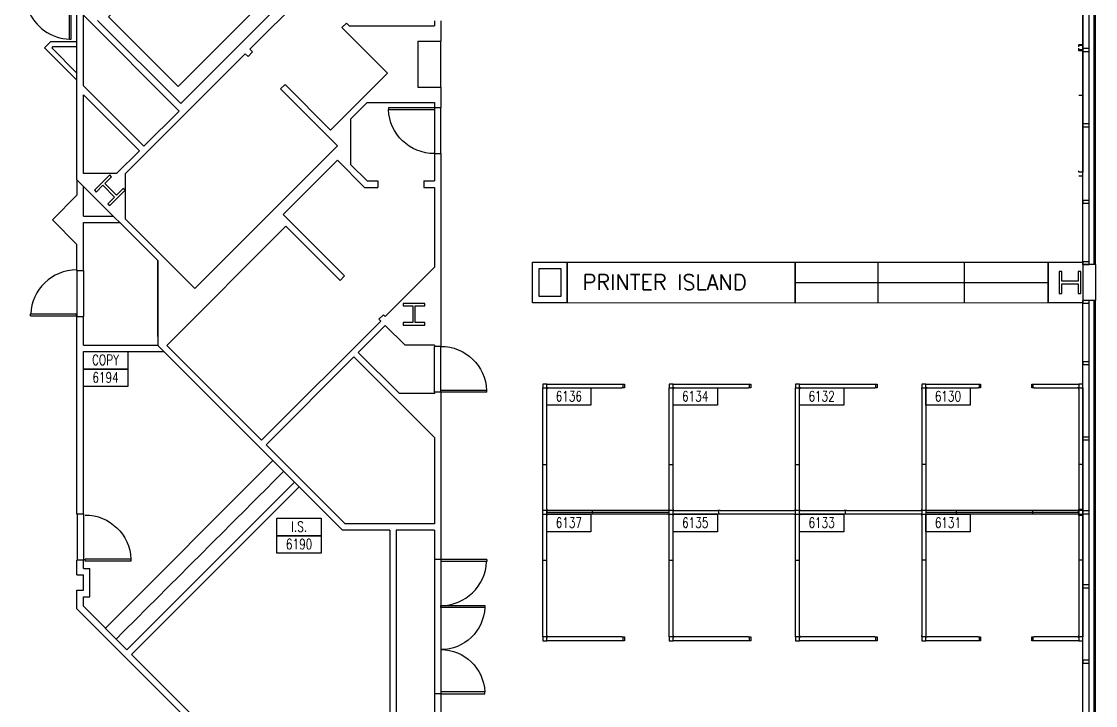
# Model space of a CAD drawing. Header units: millimetres. Extents: x 1760 to 4349, y 598 to 3139.
# Drawn here: x 3460 to 4301, y 1727 to 2263 of the extents above; entities that cross this region are included whole.
import ezdxf
from ezdxf.enums import TextEntityAlignment as Align

# ---------------------------------------------------------------- set-up
doc = ezdxf.new("R2010")
doc.units = ezdxf.units.MM
doc.linetypes.add('HIDDEN', pattern=[0.375, 0.25, -0.125])
for name, color, linetype in [('E-B-CORE', 8, 'Continuous'), ('E-B-ELEV', 8, 'Continuous'), ('E-B-FURR', 6, 'Continuous'), ('E-B-GLAZ', 8, 'Continuous'), ('E-B-MULL', 8, 'Continuous'), ('E-B-SHEL', 2, 'Continuous'), ('E-C-HEAD', 5, 'Continuous'), ('E-F-CASE', 4, 'Continuous'), ('E-F-DOOR', 3, 'Continuous'), ('E-S-COLM', 8, 'Continuous'), ('FILE_CABINETS', 1, 'Continuous'), ('IDOORE', 2, 'Continuous'), ('PANELS_201', 6, 'Continuous'), ('PRINTER_ISLAND', 7, 'Continuous'), ('RMNUM', 40, 'Continuous')]:
    doc.layers.add(name, color=color, linetype=linetype)
doc.styles.add('ARCHITXT', font='simplex.shx')
doc.styles.add('ROMANS', font='romans', dxfattribs={"width": 0.75, "height": 8})

# ---------------------------------------------------------------- blocks, each defined once
blk = doc.blocks.new('DOOR')
for p, q in [((23.430248, -26.001126), (23.430248, -62.225809)), ((25.177282, -26.001126), (23.430248, -26.001126)), ((25.177282, -62.225809), (25.177282, -26.001126)), ((23.902282, -62.225809), (25.177282, -62.225809))]:
    blk.add_line(p, q)
blk.add_arc((25.177282, -26.001126), 36.224684, 135, 267.984193)
blk = doc.blocks.new('DR-36')
for p, q in [((0, 36), (0, 0)), ((0, 36), (1.5, 36)), ((1.5, 36), (1.5, 0)), ((0, 0), (1.5, 0))]:
    blk.add_line(p, q)
blk.add_arc((0, 0), 36, 0, 87.61406)
blk = doc.blocks.new('DR-69P')
for points in [[(1.5, 0), (0, 0), (0, 34.5), (1.5, 34.5)], [(67.5, 0), (69, 0), (69, 34.5), (67.5, 34.5)]]:
    blk.add_lwpolyline(points, close=True)
for centre, start, end in [((0, 0), 0, 87.51045), ((69, 0), 92.48955, 180)]:
    blk.add_arc(centre, 34.5, start, end)
blk = doc.blocks.new('RMNUM')
at = {"layer": 'RMNUM'}
blk.add_lwpolyline([(-16.33354, 6.674702), (18.388073, 6.674702), (18.388073, -6.982766), (-16.33354, -6.982766), (-16.33354, 6.674702)], dxfattribs=at)
at = {"layer": 'RMNUM', "style": 'ROMANS', "width": 0.75}
blk.add_attdef('NUMBER', text='', height=8, dxfattribs=at).set_placement((1.027267, 0.114097), align=Align.MIDDLE_CENTER)

msp = doc.modelspace()

# ---------------------------------------------------------------- linework, layer by layer
at = {"layer": 'E-B-CORE'}
for p, q in [((3584.68, 2198.81), (3734.35, 2348.48)), ((3503.42, 2222.75), (3503.42, 2280.85)), ((3638.83, 2241.41), (3683.38, 2285.96)), ((3508.42, 2212.84), (3508.42, 2267.99)), ((3583.39, 2193.02), (3508.42, 2267.99)), ((3584.68, 2198.81), (3519.62, 2263.86)), ((3783.42, 2263.68), (3783.42, 2259.68)), ((3788.42, 2263.68), (3788.42, 2247.68)), ((3710.95, 2258.38), (3714.49, 2261.92)), ((3746.64, 2222.69), (3710.95, 2258.38)), ((3716.73, 2259.68), (3714.49, 2261.92)), ((3716.73, 2259.68), (3783.42, 2259.68)), ((3482.91, 2247.5), (3477.96, 2242.55)), ((3482.91, 2247.5), (3503.42, 2247.5)), ((3770.42, 2247.68), (3770.42, 2211.68)), ((3770.42, 2247.68), (3788.42, 2247.68)), ((3503.42, 2217.09), (3477.96, 2242.55)), ((3503.42, 2217.09), (3477.96, 2242.55)), ((3484.57, 2243.5), (3483.62, 2242.55)), ((3503.42, 2222.75), (3483.62, 2242.55)), ((3484.57, 2243.5), (3503.42, 2243.5)), ((3503.42, 2139.23), (3503.42, 2238.45)), ((3637.41, 2235.75), (3640.95, 2239.29)), ((3640.95, 2239.29), (3638.83, 2241.41)), ((3541.49, 2144.07), (3635.29, 2237.87)), ((3637.41, 2235.75), (3635.29, 2237.87)), ((3746.64, 2222.69), (3702.1, 2178.14)), ((3503.42, 2210.18), (3503.42, 2217.09)), ((3662.87, 2210.3), (3666.41, 2213.83)), ((3702.1, 2178.14), (3666.41, 2213.83)), ((3555.81, 2165.44), (3508.42, 2212.84)), ((3552.28, 2161.91), (3508.42, 2205.77)), ((3508.42, 2144.07), (3508.42, 2205.77)), ((3707.42, 2165.75), (3662.87, 2210.3)), ((3770.42, 2211.68), (3788.42, 2211.68)), ((3788.42, 2211.68), (3788.42, 2195.68)), ((3503.42, 2139.23), (3503.42, 2203.11)), ((3730.7, 2199.68), (3717.97, 2186.95)), ((3730.7, 2199.68), (3783.42, 2199.68)), ((3783.42, 2199.68), (3783.42, 2195.68)), ((3555.81, 2165.44), (3583.39, 2193.02)), ((3783.42, 2195.68), (3788.42, 2195.68)), ((3717.97, 2150.95), (3717.97, 2186.95)), ((3595.69, 2054.03), (3707.42, 2165.75)), ((3534.44, 2144.07), (3552.28, 2161.91)), ((3664.99, 2112.01), (3707.42, 2154.43)), ((3728.63, 2133.22), (3707.42, 2154.43)), ((3783.42, 2159.68), (3788.42, 2159.68)), ((3783.42, 2159.68), (3783.42, 2138.22)), ((3788.42, 2159.68), (3788.42, 2008.73)), ((3730.7, 2138.22), (3717.97, 2150.95)), ((3566.7, 2075.95), (3503.42, 2139.23)), ((3534.44, 2144.07), (3508.42, 2144.07)), ((3541.49, 2108.23), (3541.49, 2144.07)), ((3730.7, 2138.22), (3739.06, 2138.22)), ((3739.06, 2138.22), (3739.06, 2133.22)), ((3775.06, 2138.22), (3775.06, 2133.22)), ((3775.06, 2138.22), (3783.42, 2138.22)), ((3728.63, 2133.22), (3739.06, 2133.22)), ((3775.06, 2133.22), (3783.42, 2133.22)), ((3783.42, 2133.22), (3783.42, 2070.63)), ((3595.69, 2054.03), (3541.49, 2108.23)), ((3713.07, 2063.93), (3664.99, 2112.01)), ((3573.77, 2009.48), (3667.11, 2102.82)), ((3709.54, 2060.39), (3667.11, 2102.82)), ((3566.7, 2016.55), (3566.7, 2075.95)), ((3566.7, 2075.95), (3566.7, 2009.48)), ((3744.89, 2032.11), (3783.42, 2070.63)), ((3709.54, 2060.39), (3713.07, 2063.93)), ((3648.02, 1935.23), (3741.36, 2028.57)), ((3739.94, 2029.98), (3743.48, 2033.52)), ((3741.36, 2028.57), (3739.94, 2029.98)), ((3744.89, 2032.11), (3743.48, 2033.52)), ((3723.79, 2003.93), (3745, 2025.14)), ((3745, 2025.14), (3760.42, 2009.73)), ((3711.45, 1864.73), (3566.7, 2009.48)), ((3648.02, 1935.23), (3573.77, 2009.48)), ((3723.79, 2003.93), (3755.99, 1971.73)), ((3783.42, 2009.73), (3760.42, 2009.73)), ((3783.42, 2009.73), (3783.42, 2008.73)), ((3788.42, 2008.73), (3783.42, 2008.73)), ((3651.56, 1931.7), (3720.26, 2000.4)), ((3720.26, 2000.4), (3783.42, 1937.23)), ((3783.42, 1971.73), (3755.99, 1971.73)), ((3783.42, 1972.73), (3783.42, 1971.73)), ((3788.42, 1972.73), (3783.42, 1972.73)), ((3788.42, 1972.73), (3788.42, 1841.73)), ((3783.42, 1937.23), (3783.42, 1869.73)), ((3713.52, 1869.73), (3651.56, 1931.7)), ((3783.42, 1869.73), (3713.52, 1869.73)), ((3748.42, 1864.73), (3711.45, 1864.73)), ((3748.42, 1864.73), (3748.42, 1708.73)), ((3753.42, 1864.73), (3753.42, 1713.73)), ((3783.42, 1864.73), (3753.42, 1864.73)), ((3783.42, 1864.73), (3783.42, 1841.73)), ((3788.42, 1841.73), (3783.42, 1841.73)), ((3783.42, 1736.73), (3783.42, 1713.73)), ((3788.42, 1736.73), (3783.42, 1736.73)), ((3788.42, 1736.73), (3788.42, 1708.73))]:
    msp.add_line(p, q, dxfattribs=at)
at = {"layer": 'E-B-ELEV'}
msp.add_lwpolyline([(3582.67, 2212.12), (3642.07, 2271.52), (3587.5, 2326.09), (3528.11, 2266.69)], close=True, dxfattribs=at)
at = {"layer": 'E-B-FURR'}
for p, q in [((4291.42, 2072.73), (4291.42, 2408.73)), ((3503.42, 2139.23), (3503.42, 2127.11)), ((3508.42, 2110.65), (3508.42, 2134.23)), ((3484.17, 2107.86), (3503.42, 2127.11)), ((3503.42, 2088.62), (3484.17, 2107.86)), ((3508.42, 2110.65), (3532, 2110.65)), ((3508.42, 2068.11), (3508.42, 2105.65)), ((3508.42, 2105.65), (3537, 2105.65)), ((3503.42, 2068.11), (3503.42, 2088.62)), ((3503.12, 2068.11), (3508.42, 2068.11)), ((4291.42, 1712.73), (4291.42, 2044.73)), ((3503.12, 2032.11), (3508.42, 2032.11)), ((3503.42, 1877.34), (3503.42, 2032.11)), ((3508.42, 2009.65), (3508.42, 2032.11)), ((3508.42, 2009.65), (3567.01, 2009.65)), ((3508.42, 1877.34), (3508.42, 2004.65)), ((3508.42, 2004.65), (3571.54, 2004.65)), ((3542.59, 1771.04), (3673.86, 1902.32)), ((3546.12, 1767.51), (3677.4, 1898.78)), ((3508.63, 1877.34), (3503.42, 1877.34)), ((3503.42, 1829.7), (3503.42, 1841.34)), ((3508.63, 1841.34), (3503.42, 1841.34)), ((3508.42, 1834.7), (3508.42, 1841.34)), ((3508.42, 1834.7), (3513.42, 1834.7)), ((3513.42, 1812.7), (3513.42, 1834.7)), ((3503.3, 1829.7), (3508.42, 1829.7)), ((3508.42, 1817.7), (3508.42, 1829.7)), ((3503.3, 1817.7), (3508.42, 1817.7)), ((3503.42, 1803.15), (3503.42, 1817.7)), ((3508.42, 1805.22), (3508.42, 1812.7)), ((3508.42, 1812.7), (3513.42, 1812.7)), ((3645.83, 1660.73), (3503.42, 1803.14)), ((3542.59, 1771.04), (3508.42, 1805.21)), ((3647.9, 1665.73), (3546.12, 1767.51))]:
    msp.add_line(p, q, dxfattribs=at)
for points in [[(3887.42, 2074.73), (3887.42, 2042.73), (3860.42, 2042.73), (3860.42, 2074.73)], [(4291.42, 2074.73), (4291.42, 2042.73), (4264.42, 2042.73), (4264.42, 2074.73)], [(3882.42, 2069.73), (3882.42, 2047.73), (3865.42, 2047.73), (3865.42, 2069.73)]]:
    msp.add_lwpolyline(points, close=True, dxfattribs=at)
at = {"layer": 'E-B-GLAZ'}
for p, q in [((4296.42, 2072.73), (4296.42, 2408.73)), ((4300.42, 2072.73), (4300.42, 2408.73)), ((4301.42, 2072.73), (4301.42, 2408.73)), ((4296.42, 1712.73), (4296.42, 2044.73)), ((4300.42, 1712.73), (4300.42, 2044.73)), ((4301.42, 1712.73), (4301.42, 2044.73))]:
    msp.add_line(p, q, dxfattribs=at)
at = {"layer": 'E-B-MULL'}
for points in [[(4296.42, 2241.86), (4291.42, 2241.86), (4291.42, 2239.61), (4296.42, 2239.61)], [(4296.42, 2182.98), (4291.42, 2182.98), (4291.42, 2180.73), (4296.42, 2180.73)], [(4296.42, 2122.98), (4291.42, 2122.98), (4291.42, 2120.73), (4296.42, 2120.73)], [(4296.42, 2074.98), (4291.42, 2074.98), (4291.42, 2072.73), (4296.42, 2072.73)], [(4296.42, 2044.73), (4291.42, 2044.73), (4291.42, 2042.48), (4296.42, 2042.48)], [(4296.42, 1996.73), (4291.42, 1996.73), (4291.42, 1994.48), (4296.42, 1994.48)], [(4296.42, 1937.73), (4291.42, 1937.73), (4291.42, 1935.48), (4296.42, 1935.48)], [(4296.42, 1879.86), (4291.42, 1879.86), (4291.42, 1877.61), (4296.42, 1877.61)], [(4296.42, 1821.98), (4291.42, 1821.98), (4291.42, 1819.73), (4296.42, 1819.73)], [(4296.42, 1762.98), (4291.42, 1762.98), (4291.42, 1760.73), (4296.42, 1760.73)]]:
    msp.add_lwpolyline(points, close=True, dxfattribs=at)
at = {"layer": 'E-B-SHEL'}
for p, q in [((4301.42, 2072.73), (4291.42, 2072.73)), ((4291.42, 2072.73), (4291.42, 2044.73)), ((4301.42, 2072.73), (4301.42, 2044.73)), ((4301.42, 2044.73), (4291.42, 2044.73))]:
    msp.add_line(p, q, dxfattribs=at)
at = {"layer": 'E-C-HEAD'}
for p, q in [((3788.42, 2211.68), (3788.42, 2247.68)), ((3783.42, 2195.68), (3783.42, 2159.68)), ((3788.42, 2159.68), (3788.42, 2195.68)), ((3503.41, 2068.11), (3503.42, 2032.11)), ((3508.41, 2068.11), (3508.42, 2032.11)), ((3783.42, 1972.73), (3783.42, 2008.73)), ((3788.42, 1972.73), (3788.42, 2008.73)), ((3503.47, 1877.54), (3503.49, 1841.54)), ((3508.47, 1877.54), (3508.49, 1841.54)), ((3783.42, 1841.73), (3783.42, 1736.73)), ((3788.42, 1841.73), (3788.42, 1736.73))]:
    msp.add_line(p, q, dxfattribs=at)
at = {"layer": 'E-F-CASE'}
msp.add_line((3525.68, 1788.08), (3656.89, 1919.29), dxfattribs=at)
at = {"layer": 'E-F-CASE', "linetype": 'HIDDEN'}
msp.add_line((3534.17, 1779.6), (3665.38, 1910.8), dxfattribs=at)
at = {"layer": 'E-S-COLM'}
for points in [[(3527.63, 2120.36), (3529.04, 2118.95), (3541.06, 2130.97), (3539.65, 2132.38), (3534.35, 2127.08), (3525.15, 2136.27), (3530.46, 2141.58), (3529.04, 2142.99), (3517.02, 2130.97), (3518.44, 2129.56), (3523.74, 2134.86), (3532.93, 2125.67)], [(4287.92, 2050.23), (4289.92, 2050.23), (4289.92, 2067.23), (4287.92, 2067.23), (4287.92, 2059.73), (4274.92, 2059.73), (4274.92, 2067.23), (4272.92, 2067.23), (4272.92, 2050.23), (4274.92, 2050.23), (4274.92, 2057.73), (4287.92, 2057.73)], [(3775.97, 2040.39), (3775.97, 2042.39), (3758.97, 2042.39), (3758.97, 2040.39), (3766.47, 2040.39), (3766.47, 2027.39), (3758.97, 2027.39), (3758.97, 2025.39), (3775.97, 2025.39), (3775.97, 2027.39), (3768.47, 2027.39), (3768.47, 2040.39)]]:
    msp.add_lwpolyline(points, close=True, dxfattribs=at)
at = {"layer": 'FILE_CABINETS'}
for p, q in [((4130.9, 2074.51), (4130.94, 2042.56)), ((4198.48, 2074.73), (4198.52, 2042.65)), ((4066.1, 2058.61), (4264.42, 2058.73))]:
    msp.add_line(p, q, dxfattribs=at)
msp.add_lwpolyline([(4066.1, 2074.73), (4264.42, 2074.73), (4264.42, 2042.73), (4066.1, 2042.48)], close=True, dxfattribs=at)
at = {"layer": 'PANELS_201', "linetype": 'Continuous'}
for p, q in [((4291.42, 2244.23), (4288.42, 2244.23)), ((4288.42, 2241.23), (4291.42, 2241.23)), ((4291.42, 2205.23), (4288.42, 2205.23)), ((4291.42, 2206.23), (4291.42, 2204.23)), ((4288.42, 1917.23), (4288.42, 1915.23)), ((4291.42, 1916.23), (4288.42, 1916.23)), ((4291.42, 1917.23), (4291.42, 1915.23)), ((3971.42, 1880.23), (4005.42, 1880.23)), ((4005.42, 1877.23), (3971.42, 1877.23)), ((4007.42, 1880.23), (4065.42, 1880.23)), ((4065.42, 1877.23), (4007.42, 1877.23)), ((4070.42, 1880.23), (4104.42, 1880.23)), ((4104.42, 1877.23), (4070.42, 1877.23)), ((4106.42, 1880.23), (4164.42, 1880.23)), ((4164.42, 1877.23), (4106.42, 1877.23)), ((4291.42, 1880.23), (4288.42, 1880.23)), ((4288.42, 1877.23), (4291.42, 1877.23)), ((4288.42, 1842.23), (4288.42, 1840.23)), ((4291.42, 1841.23), (4288.42, 1841.23)), ((4291.42, 1842.23), (4291.42, 1840.23))]:
    msp.add_line(p, q, dxfattribs=at)
for points in [[(4291.42, 2279.23), (4291.42, 2245.23)], [(4291.42, 2245.23), (4291.42, 2244.23), (4288.42, 2244.23), (4288.42, 2245.23)], [(4288.42, 2243.23), (4288.42, 2244.23), (4288.42, 2245.23), (4291.42, 2245.23), (4291.42, 2243.23)], [(4291.42, 2242.23), (4291.42, 2241.23), (4291.42, 2240.23), (4288.42, 2240.23), (4288.42, 2242.23)], [(4288.42, 2240.23), (4288.42, 2241.23), (4291.42, 2241.23), (4291.42, 2240.23)], [(4291.42, 2244.23), (4291.42, 2241.23)], [(4291.42, 2240.23), (4291.42, 2206.23)], [(4291.42, 2204.23), (4291.42, 2146.23)], [(4291.42, 2146.23), (4291.42, 2145.23), (4288.42, 2145.23), (4288.42, 2146.23)], [(4288.42, 2142.23), (4291.42, 2142.23), (4291.42, 2145.23)], [(3871.42, 1979.23), (3868.42, 1979.23), (3868.42, 1976.23)], [(3872.42, 1976.23), (3871.42, 1976.23), (3871.42, 1979.23), (3872.42, 1979.23)], [(3872.42, 1979.23), (3930.42, 1979.23)], [(3930.42, 1979.23), (3931.42, 1979.23), (3932.42, 1979.23), (3932.42, 1976.23), (3930.42, 1976.23)], [(3931.42, 1976.23), (3931.42, 1979.23)], [(3970.42, 1979.23), (3967.42, 1979.23), (3967.42, 1976.23)], [(3971.42, 1976.23), (3970.42, 1976.23), (3970.42, 1979.23), (3971.42, 1979.23)], [(3971.42, 1979.23), (4029.42, 1979.23)], [(4029.42, 1979.23), (4030.42, 1979.23), (4031.42, 1979.23), (4031.42, 1976.23), (4029.42, 1976.23)], [(4030.42, 1976.23), (4030.42, 1979.23)], [(4069.42, 1979.23), (4066.42, 1979.23), (4066.42, 1976.23)], [(4070.42, 1976.23), (4069.42, 1976.23), (4069.42, 1979.23), (4070.42, 1979.23)], [(4070.42, 1979.23), (4128.42, 1979.23)], [(4128.42, 1979.23), (4129.42, 1979.23), (4130.42, 1979.23), (4130.42, 1976.23), (4128.42, 1976.23)], [(4129.42, 1976.23), (4129.42, 1979.23)], [(4168.42, 1979.23), (4165.42, 1979.23), (4165.42, 1976.23)], [(4169.42, 1976.23), (4168.42, 1976.23), (4168.42, 1979.23), (4169.42, 1979.23)], [(4169.42, 1979.23), (4209.42, 1979.23)], [(4209.42, 1979.23), (4210.42, 1979.23), (4211.42, 1979.23), (4211.42, 1976.23), (4209.42, 1976.23)], [(4210.42, 1976.23), (4210.42, 1979.23)], [(4253.42, 1976.23), (4252.42, 1976.23), (4251.42, 1976.23), (4251.42, 1979.23), (4253.42, 1979.23)], [(4252.42, 1979.23), (4252.42, 1976.23)], [(4253.42, 1979.23), (4287.42, 1979.23)], [(4287.42, 1979.23), (4288.42, 1979.23), (4288.42, 1976.23), (4287.42, 1976.23)], [(4291.42, 1976.23), (4291.42, 1979.23), (4288.42, 1979.23)], [(3868.42, 1975.23), (3868.42, 1976.23), (3871.42, 1976.23), (3871.42, 1975.23)], [(3868.42, 1917.23), (3868.42, 1975.23)], [(3871.42, 1917.23), (3871.42, 1975.23)], [(3872.42, 1976.23), (3930.42, 1976.23)], [(3967.42, 1975.23), (3967.42, 1976.23), (3970.42, 1976.23), (3970.42, 1975.23)], [(3967.42, 1917.23), (3967.42, 1975.23)], [(3970.42, 1917.23), (3970.42, 1975.23)], [(3971.42, 1976.23), (4029.42, 1976.23)], [(4066.42, 1975.23), (4066.42, 1976.23), (4069.42, 1976.23), (4069.42, 1975.23)], [(4066.42, 1917.23), (4066.42, 1975.23)], [(4069.42, 1917.23), (4069.42, 1975.23)], [(4070.42, 1976.23), (4128.42, 1976.23)], [(4165.42, 1975.23), (4165.42, 1976.23), (4168.42, 1976.23), (4168.42, 1975.23)], [(4165.42, 1975.23), (4165.42, 1917.23)], [(4168.42, 1975.23), (4168.42, 1917.23)], [(4169.42, 1976.23), (4209.42, 1976.23)], [(4253.42, 1976.23), (4287.42, 1976.23)], [(4288.42, 1975.23), (4288.42, 1976.23), (4291.42, 1976.23), (4291.42, 1975.23)], [(4288.42, 1975.23), (4288.42, 1917.23)], [(4291.42, 1975.23), (4291.42, 1917.23)], [(3868.42, 1915.23), (3868.42, 1917.23)], [(3868.42, 1916.23), (3871.42, 1916.23)], [(3868.42, 1881.23), (3868.42, 1915.23)], [(3871.42, 1915.23), (3871.42, 1917.23)], [(3871.42, 1881.23), (3871.42, 1915.23)], [(3967.42, 1915.23), (3967.42, 1917.23)], [(3967.42, 1916.23), (3970.42, 1916.23)], [(3967.42, 1881.23), (3967.42, 1915.23)], [(3970.42, 1915.23), (3970.42, 1917.23)], [(3970.42, 1881.23), (3970.42, 1915.23)], [(4066.42, 1915.23), (4066.42, 1917.23)], [(4066.42, 1916.23), (4069.42, 1916.23)], [(4066.42, 1881.23), (4066.42, 1915.23)], [(4069.42, 1915.23), (4069.42, 1917.23)], [(4069.42, 1881.23), (4069.42, 1915.23)], [(4165.42, 1917.23), (4165.42, 1915.23)], [(4168.42, 1916.23), (4165.42, 1916.23)], [(4165.42, 1915.23), (4165.42, 1881.23)], [(4168.42, 1917.23), (4168.42, 1915.23)], [(4168.42, 1915.23), (4168.42, 1881.23)], [(4288.42, 1915.23), (4288.42, 1881.23)], [(4291.42, 1915.23), (4291.42, 1881.23)], [(3871.42, 1881.23), (3871.42, 1880.23), (3868.42, 1880.23), (3868.42, 1881.23)], [(3868.42, 1877.23), (3868.42, 1880.23)], [(3868.42, 1876.23), (3868.42, 1877.23), (3871.42, 1877.23), (3871.42, 1876.23)], [(3872.42, 1877.23), (3871.42, 1877.23), (3871.42, 1880.23), (3872.42, 1880.23)], [(3907.42, 1878.73), (3871.42, 1878.73)], [(3906.42, 1880.23), (3872.42, 1880.23)], [(3906.42, 1877.23), (3872.42, 1877.23)], [(3908.42, 1880.23), (3906.42, 1880.23)], [(3908.42, 1877.23), (3906.42, 1877.23)], [(3907.42, 1877.23), (3907.42, 1880.23)], [(3967.42, 1878.73), (3907.42, 1878.73)], [(3966.42, 1880.23), (3908.42, 1880.23)], [(3966.42, 1877.23), (3908.42, 1877.23)], [(3966.42, 1877.23), (3967.42, 1877.23), (3967.42, 1880.23), (3966.42, 1880.23)], [(3970.42, 1881.23), (3970.42, 1880.23), (3967.42, 1880.23), (3967.42, 1881.23)], [(3967.42, 1876.23), (3967.42, 1877.23), (3970.42, 1877.23), (3970.42, 1876.23)], [(3971.42, 1877.23), (3970.42, 1877.23), (3970.42, 1880.23), (3971.42, 1880.23)], [(4007.42, 1880.23), (4005.42, 1880.23)], [(4007.42, 1877.23), (4005.42, 1877.23)], [(4006.42, 1877.23), (4006.42, 1880.23)], [(4065.42, 1877.23), (4066.42, 1877.23), (4066.42, 1880.23), (4065.42, 1880.23)], [(4069.42, 1881.23), (4069.42, 1880.23), (4066.42, 1880.23), (4066.42, 1881.23)], [(4066.42, 1876.23), (4066.42, 1877.23), (4069.42, 1877.23), (4069.42, 1876.23)], [(4070.42, 1877.23), (4069.42, 1877.23), (4069.42, 1880.23), (4070.42, 1880.23)], [(4106.42, 1880.23), (4104.42, 1880.23)], [(4106.42, 1877.23), (4104.42, 1877.23)], [(4105.42, 1877.23), (4105.42, 1880.23)], [(4164.42, 1880.23), (4165.42, 1880.23), (4165.42, 1877.23), (4164.42, 1877.23)], [(4168.42, 1881.23), (4168.42, 1880.23), (4165.42, 1880.23), (4165.42, 1881.23)], [(4165.42, 1876.23), (4165.42, 1877.23), (4168.42, 1877.23), (4168.42, 1876.23)], [(4169.42, 1880.23), (4168.42, 1880.23), (4168.42, 1877.23), (4169.42, 1877.23)], [(4192.42, 1878.73), (4168.42, 1878.73)], [(4191.42, 1880.23), (4169.42, 1880.23)], [(4191.42, 1877.23), (4169.42, 1877.23)], [(4193.42, 1880.23), (4191.42, 1880.23)], [(4193.42, 1877.23), (4191.42, 1877.23)], [(4192.42, 1877.23), (4192.42, 1880.23)], [(4252.42, 1878.73), (4192.42, 1878.73)], [(4251.42, 1880.23), (4193.42, 1880.23)], [(4251.42, 1877.23), (4193.42, 1877.23)], [(4253.42, 1880.23), (4251.42, 1880.23)], [(4253.42, 1877.23), (4251.42, 1877.23)], [(4252.42, 1877.23), (4252.42, 1880.23)], [(4288.42, 1878.73), (4252.42, 1878.73)], [(4287.42, 1880.23), (4253.42, 1880.23)], [(4287.42, 1877.23), (4253.42, 1877.23)], [(4287.42, 1880.23), (4288.42, 1880.23), (4288.42, 1877.23), (4287.42, 1877.23)], [(4288.42, 1879.23), (4288.42, 1880.23), (4288.42, 1881.23), (4291.42, 1881.23), (4291.42, 1879.23)], [(4291.42, 1881.23), (4291.42, 1880.23), (4288.42, 1880.23), (4288.42, 1881.23)], [(4291.42, 1878.23), (4291.42, 1877.23), (4291.42, 1876.23), (4288.42, 1876.23), (4288.42, 1878.23)], [(4288.42, 1876.23), (4288.42, 1877.23), (4291.42, 1877.23), (4291.42, 1876.23)], [(4291.42, 1880.23), (4291.42, 1877.23)], [(3868.42, 1842.23), (3868.42, 1876.23)], [(3871.42, 1842.23), (3871.42, 1876.23)], [(3967.42, 1842.23), (3967.42, 1876.23)], [(3970.42, 1842.23), (3970.42, 1876.23)], [(4066.42, 1842.23), (4066.42, 1876.23)], [(4069.42, 1842.23), (4069.42, 1876.23)], [(4165.42, 1876.23), (4165.42, 1842.23)], [(4168.42, 1876.23), (4168.42, 1842.23)], [(4288.42, 1876.23), (4288.42, 1842.23)], [(4291.42, 1876.23), (4291.42, 1842.23)], [(3868.42, 1840.23), (3868.42, 1842.23)], [(3868.42, 1841.23), (3871.42, 1841.23)], [(3868.42, 1782.23), (3868.42, 1840.23)], [(3871.42, 1840.23), (3871.42, 1842.23)], [(3871.42, 1782.23), (3871.42, 1840.23)], [(3967.42, 1840.23), (3967.42, 1842.23)], [(3967.42, 1841.23), (3970.42, 1841.23)], [(3967.42, 1782.23), (3967.42, 1840.23)], [(3970.42, 1840.23), (3970.42, 1842.23)], [(3970.42, 1782.23), (3970.42, 1840.23)], [(4066.42, 1840.23), (4066.42, 1842.23)], [(4066.42, 1841.23), (4069.42, 1841.23)], [(4066.42, 1782.23), (4066.42, 1840.23)], [(4069.42, 1840.23), (4069.42, 1842.23)], [(4069.42, 1782.23), (4069.42, 1840.23)], [(4165.42, 1842.23), (4165.42, 1840.23)], [(4168.42, 1841.23), (4165.42, 1841.23)], [(4165.42, 1840.23), (4165.42, 1782.23)], [(4168.42, 1842.23), (4168.42, 1840.23)], [(4168.42, 1840.23), (4168.42, 1782.23)], [(4288.42, 1840.23), (4288.42, 1782.23)], [(4291.42, 1840.23), (4291.42, 1782.23)], [(3871.42, 1782.23), (3871.42, 1781.23), (3868.42, 1781.23), (3868.42, 1782.23)], [(3868.42, 1781.23), (3868.42, 1778.23), (3871.42, 1778.23)], [(3872.42, 1778.23), (3871.42, 1778.23), (3871.42, 1781.23), (3872.42, 1781.23)], [(3930.42, 1781.23), (3872.42, 1781.23)], [(3930.42, 1778.23), (3872.42, 1778.23)], [(3930.42, 1781.23), (3931.42, 1781.23), (3932.42, 1781.23), (3932.42, 1778.23), (3930.42, 1778.23)], [(3931.42, 1778.23), (3931.42, 1781.23)], [(3970.42, 1782.23), (3970.42, 1781.23), (3967.42, 1781.23), (3967.42, 1782.23)], [(3967.42, 1781.23), (3967.42, 1778.23), (3970.42, 1778.23)], [(3971.42, 1778.23), (3970.42, 1778.23), (3970.42, 1781.23), (3971.42, 1781.23)], [(4029.42, 1781.23), (3971.42, 1781.23)], [(4029.42, 1778.23), (3971.42, 1778.23)], [(4029.42, 1781.23), (4030.42, 1781.23), (4031.42, 1781.23), (4031.42, 1778.23), (4029.42, 1778.23)], [(4030.42, 1778.23), (4030.42, 1781.23)], [(4069.42, 1782.23), (4069.42, 1781.23), (4066.42, 1781.23), (4066.42, 1782.23)], [(4066.42, 1781.23), (4066.42, 1778.23), (4069.42, 1778.23)], [(4070.42, 1778.23), (4069.42, 1778.23), (4069.42, 1781.23), (4070.42, 1781.23)], [(4128.42, 1781.23), (4070.42, 1781.23)], [(4128.42, 1778.23), (4070.42, 1778.23)], [(4128.42, 1781.23), (4129.42, 1781.23), (4130.42, 1781.23), (4130.42, 1778.23), (4128.42, 1778.23)], [(4129.42, 1778.23), (4129.42, 1781.23)], [(4168.42, 1782.23), (4168.42, 1781.23), (4165.42, 1781.23), (4165.42, 1782.23)], [(4165.42, 1781.23), (4165.42, 1778.23), (4168.42, 1778.23)], [(4169.42, 1778.23), (4168.42, 1778.23), (4168.42, 1781.23), (4169.42, 1781.23)], [(4209.42, 1781.23), (4169.42, 1781.23)], [(4209.42, 1778.23), (4169.42, 1778.23)], [(4209.42, 1781.23), (4210.42, 1781.23), (4211.42, 1781.23), (4211.42, 1778.23), (4209.42, 1778.23)], [(4210.42, 1778.23), (4210.42, 1781.23)], [(4253.42, 1778.23), (4252.42, 1778.23), (4251.42, 1778.23), (4251.42, 1781.23), (4253.42, 1781.23)], [(4252.42, 1781.23), (4252.42, 1778.23)], [(4287.42, 1781.23), (4253.42, 1781.23)], [(4287.42, 1778.23), (4253.42, 1778.23)], [(4287.42, 1781.23), (4288.42, 1781.23), (4288.42, 1778.23), (4287.42, 1778.23)], [(4291.42, 1782.23), (4291.42, 1781.23), (4288.42, 1781.23), (4288.42, 1782.23)], [(4288.42, 1778.23), (4291.42, 1778.23), (4291.42, 1781.23)]]:
    msp.add_lwpolyline(points, dxfattribs=at)
at = {"layer": 'PRINTER_ISLAND'}
msp.add_lwpolyline([(3887.42, 2074.73), (4066.1, 2074.73), (4066.1, 2042.48), (3887.42, 2042.73)], close=True, dxfattribs=at)

# ---------------------------------------------------------------- block references
for p, values in [((3524.75, 1997.97), {'NUMBER': 'COPY'}), ((3524.75, 1984.31), {'NUMBER': '6194'}), ((3887.75, 1969.56), {'NUMBER': '6136'}), ((3986.75, 1969.56), {'NUMBER': '6134'}), ((4085.75, 1969.56), {'NUMBER': '6132'}), ((4184.75, 1969.56), {'NUMBER': '6130'}), ((3887.75, 1870.56), {'NUMBER': '6137'}), ((3986.75, 1870.56), {'NUMBER': '6135'}), ((4085.75, 1870.56), {'NUMBER': '6133'}), ((4184.75, 1870.56), {'NUMBER': '6131'}), ((3676.44, 1867.42), {'NUMBER': 'I.S.'}), ((3676.44, 1853.77), {'NUMBER': '6190'})]:
    msp.add_blockref('RMNUM', p).add_auto_attribs(values)
at = {"layer": 'E-F-DOOR', "xscale": -1}
for name, p, rotation in [('DR-36', (3783.42, 2195.68), 90), ('DR-36', (3788.42, 1972.73), 270), ('DR-36', (3509.75, 1840.63), 270.018962), ('DR-69P', (3788.42, 1736.73), 270)]:
    msp.add_blockref(name, p, dxfattribs=dict(at, rotation=rotation))
at = {"layer": 'E-F-DOOR'}
for p, rotation in [((3503.12, 2032.57), 89.981038), ((3788.42, 1841.73), 270)]:
    msp.add_blockref('DR-36', p, dxfattribs=dict(at, rotation=rotation))
at = {"layer": 'IDOORE'}
msp.add_blockref('DOOR', (3473.75, 2311.51), dxfattribs=at)

# ---------------------------------------------------------------- texts
at = {"layer": 'PRINTER_ISLAND', "style": 'ARCHITXT'}
msp.add_text('PRINTER ISLAND', height=12, dxfattribs=at).set_placement((3899.58, 2052.93))

doc.saveas('drawing.dxf')
